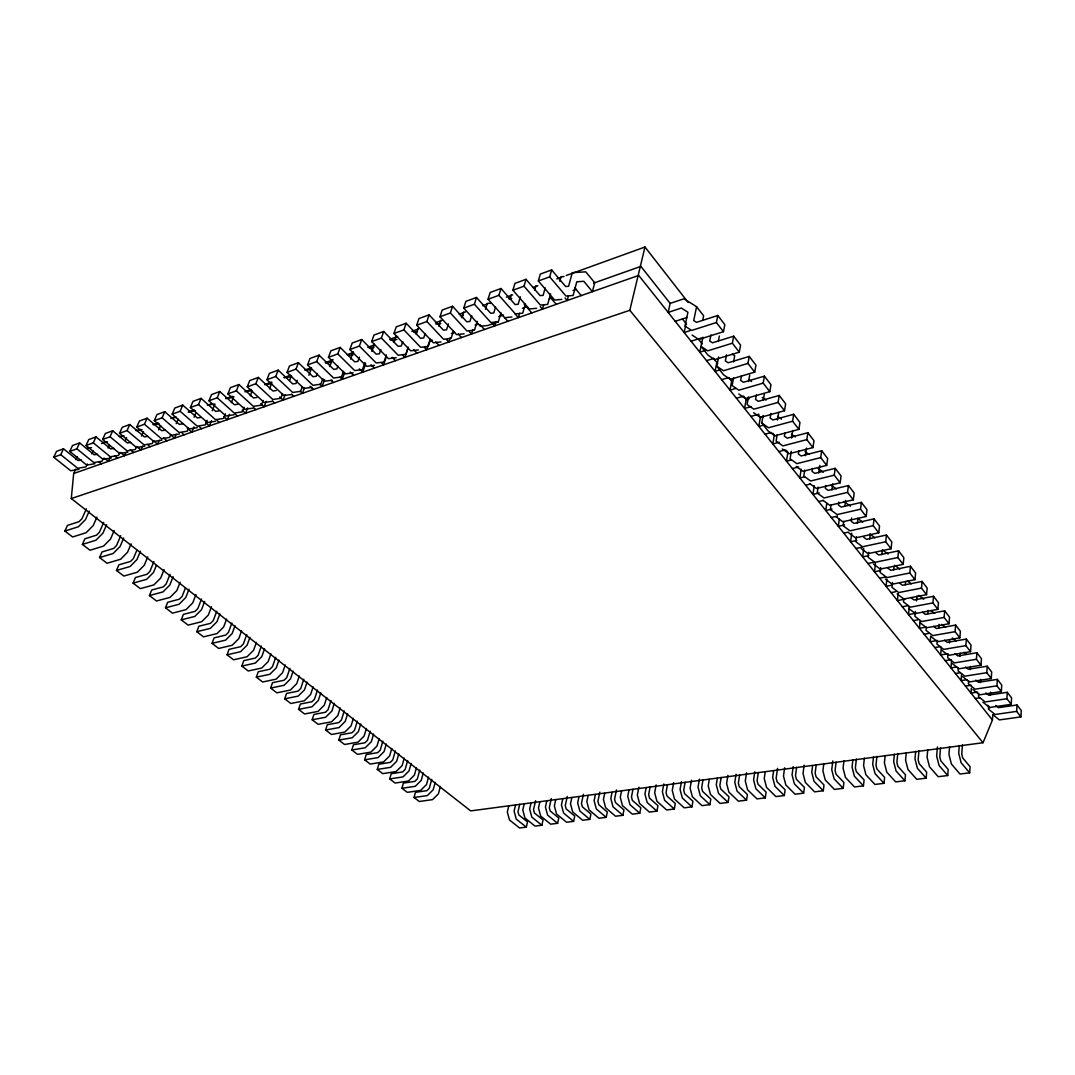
<?xml version="1.0" encoding="UTF-8"?>
<svg xmlns="http://www.w3.org/2000/svg" width="1075" height="1075" viewBox="0 0 1075 1075"><rect width="100%" height="100%" fill="white"/><g stroke="black" fill="none" stroke-linecap="round" stroke-linejoin="round"><path stroke-width="1.5" d="M992.709 714.566L999.401 719.914L1020.914 716.891L1021.25 710.494L1017.017 704.985L998.46 707.673L995.665 705.482M1020.914 716.891L1016.668 711.395L1017.017 704.985M982.886 702.163L989.591 707.484L1011.226 704.34L1011.588 697.903L1007.275 692.3L988.597 695.108L985.815 692.918M1011.226 704.34L1006.899 698.737L1007.275 692.3M972.862 689.518L979.58 694.826L1001.349 691.548L1001.739 685.084L997.345 679.373L978.559 682.289L975.764 680.112M1001.349 691.548L996.942 685.837L997.345 679.373M990.371 695.31L990.586 692.152M962.663 676.632L969.395 681.926L991.284 678.513L991.701 672.023L987.226 666.191L968.333 669.241L965.525 667.051M75.747 469.023L73.678 473.524L71.286 498.558L470.689 810.899L983.034 742.731L992.427 720.008L992.736 715.103M988.61 705.979L988.409 709.137L995.114 714.472L1016.668 711.395M991.284 678.513L986.783 672.695L987.226 666.191M978.72 693.456L978.492 696.627L985.211 701.948L1006.899 698.737M952.262 663.503L958.994 668.784L981.018 665.21L981.462 658.706L976.893 652.753L957.892 655.925L955.084 653.748M980.427 682.598L980.642 679.413M981.018 665.21L976.436 659.284L976.893 652.753M949.548 746.843L948.956 754.448L951.375 763.962L959.975 774.027L969.663 772.844L970.093 766.717L962.757 757.996L961.749 754.059L962.434 744.921M970.295 669.644L970.523 666.446M971.37 688.148L971.021 693.093L977.645 692.085M941.646 650.106L948.405 655.374L970.55 651.665L971.034 645.121L966.371 639.061L947.263 642.353L944.455 640.189M968.629 680.69L968.4 683.875L975.119 689.183L996.942 685.837M961.587 673.985L961.09 680.609L966.922 679.696M970.55 651.665L965.874 645.618L966.371 639.061M959.263 745.539L958.685 753.172L961.117 762.726L969.663 772.844M930.843 636.454L937.602 641.694L959.881 637.838L960.392 631.267L955.635 625.086L936.419 628.512L933.597 626.362M958.363 667.683L958.107 670.881L964.839 676.175L986.783 672.695M959.962 656.435L960.203 653.237M927.738 749.745L927.08 757.297L929.485 766.744L938.193 776.701L947.733 775.532L948.204 769.458L940.773 760.818L939.778 756.907L940.517 747.851M951.509 661.232L950.972 667.898L956.844 666.943M959.881 637.838L955.111 631.67L955.635 625.086M919.81 622.532L926.583 627.76L948.983 623.742L949.534 617.131L944.683 610.828L925.347 614.389L922.525 612.253M947.881 654.433L947.613 657.645L954.358 662.912L976.436 659.284M949.427 642.971L949.682 639.759M937.427 746.95L936.661 756.048L939.066 765.521L947.733 775.532M941.23 648.252L940.665 654.944L948.043 653.707M948.983 623.742L944.119 617.44L944.683 610.828M908.563 608.343L915.336 613.529L937.87 609.35L938.462 602.726L933.517 596.289L914.059 599.998L911.237 597.861M937.198 640.915L936.916 644.14L943.675 649.394L965.874 645.618M938.824 627.625L939.107 624.4M906.279 752.608L905.567 760.106L907.958 769.458L916.76 779.321L926.153 778.166L926.663 772.146L919.152 763.599L918.157 759.716L918.977 750.713M930.654 636.145L930.157 641.735L937.575 640.445M927.873 613.623L928.168 610.385M915.685 751.344L914.986 758.869L917.392 768.276L926.153 778.166M937.87 609.35L932.912 602.927L933.517 596.289M897.087 593.857L903.86 599.017L926.543 594.663L927.161 588.012L922.108 581.441L902.543 585.297L899.721 583.174M926.314 627.128L926.018 630.367L932.777 635.594L955.111 631.67M885.168 755.416L884.402 762.86L886.781 772.146L895.677 781.901L904.908 780.772L905.473 774.779L897.88 766.327L896.886 762.484L897.773 753.548M920.119 621.256L919.447 628.284L925.414 627.209M916.545 600.965L917.029 596.074M926.543 594.663L921.477 588.106L922.108 581.441M885.37 579.062L892.156 584.209L914.959 579.68L915.618 572.988L910.471 566.283L890.785 570.301L887.963 568.191M915.363 611.447L914.892 616.324L921.665 621.538L944.119 617.44M894.413 754.18L893.674 761.651L896.053 770.977L904.908 780.772M909.235 607.509L908.536 614.564L916.034 613.167M914.959 579.68L909.799 572.988L910.471 566.283M864.394 758.184L863.574 765.575L865.939 774.793L874.929 784.441L884.013 783.326L884.618 777.386L876.945 769.015L875.964 765.198L876.904 756.33M903.873 598.735L903.538 602L910.323 607.173L932.912 602.927M905.311 584.76L905.647 581.494M898.149 593.494L897.41 600.576L904.948 599.138M873.424 563.972L880.21 569.078L903.148 564.375L903.847 557.656L898.579 550.817L878.786 554.982L875.964 552.886M903.148 564.375L897.867 557.549L898.579 550.817M873.491 756.961L872.698 764.392L875.063 773.624L884.013 783.326M893.688 569.884L894.051 566.606M892.492 582.462L891.968 587.38L898.74 592.54L921.477 588.106M843.942 760.898L843.082 768.249L845.434 777.386L854.491 786.954L863.44 785.852L864.098 779.953L856.345 771.662L855.364 767.873L856.372 759.058M886.835 579.197L886.069 586.318L892.129 585.109M861.223 548.572L868.009 553.638L891.081 548.747L891.82 542.015L886.445 535.014L866.531 539.354L863.709 537.272M891.081 548.747L885.692 541.773L886.445 535.014M881.836 554.713L882.387 549.755M880.707 567.533L880.143 572.464L886.929 577.584L909.799 572.988M852.905 759.716L852.058 767.08L854.41 776.244L863.44 785.852M875.467 563.192L874.486 571.766L880.586 570.516M848.766 532.851L855.552 537.876L878.759 532.797L879.538 526.024L874.042 518.876L854.02 523.391L851.198 521.321L851.615 517.989M869.715 539.22L870.307 534.248M868.667 552.281L868.089 557.24L874.875 562.332L897.867 557.549M878.759 532.797L873.249 525.662L874.042 518.876M823.813 763.586L822.899 770.882L825.237 779.939L834.388 789.413L843.203 788.338L843.888 782.466L836.068 774.255L835.087 770.506L836.108 762.175M836.041 516.779L842.827 521.778L866.168 516.484L866.988 509.684L861.384 502.388L841.241 507.078L838.406 505.022L838.809 502.052M863.709 548.317L862.674 556.917L868.815 555.627M866.168 516.484L860.538 509.201L861.384 502.388M832.816 760.939L831.741 769.727L834.093 778.824L843.203 788.338M804.14 765.185L803.038 773.462L805.377 782.466L814.595 791.832L823.262 790.77L823.988 784.952L816.1 776.822L815.132 773.1L816.207 764.822M857.353 523.391L857.971 518.405M856.385 536.721L855.767 541.692L862.567 546.745L885.692 541.773M851.709 533.133L850.621 541.773L856.788 540.429M823.033 500.372L829.819 505.317L853.295 499.821L854.168 493.008L848.444 485.537L828.18 490.415L825.358 488.386L825.775 485.403M844.843 506.298L845.622 500.372M843.781 521.375L843.203 525.823L849.989 530.835L873.249 525.662M853.295 499.821L847.543 492.377L848.444 485.537M812.606 765.682L811.746 772.334L814.071 781.35L823.262 790.77M839.279 519.091L838.325 526.32L844.533 524.923M784.642 767.792L783.487 776.016L785.812 784.938L795.11 794.223L803.643 793.175L804.409 787.397L796.454 779.348L795.487 775.653L796.602 767.429M809.757 483.602L816.543 488.507L840.153 482.796L841.067 475.943L835.208 468.324L814.837 473.376L812.001 471.374L812.445 468.377M793.189 766.65L792.06 774.9L794.385 783.85L803.643 793.175M831.942 489.797L832.762 483.831M840.153 482.796L834.267 475.177L835.208 468.324M830.962 505.143L830.357 509.604L837.143 514.576L860.538 509.201M765.198 771.984L764.244 778.528L766.542 787.384L775.908 796.575L784.32 795.54L785.113 789.803L777.104 781.834L776.15 778.166L777.548 768.356M826.769 503.275L825.775 510.531L832.01 509.08M796.185 466.469L802.958 471.32L826.702 465.381L827.669 458.514L821.676 450.721L801.184 455.975L798.362 453.986L798.819 450.976M826.702 465.381L820.695 457.601L821.676 450.721M818.774 472.919L819.849 465.448M818.088 487.069L817.228 493.035L824.014 497.967L847.543 492.377M814.218 485.685L812.955 494.419L819.217 492.914M773.61 770.869L772.67 777.427L774.981 786.309L784.32 795.54M782.304 448.947L789.077 453.757L812.955 447.576L813.977 440.683L807.849 432.714L787.236 438.17L784.414 436.208L784.898 433.185M746.534 772.885L745.284 781.001L747.568 789.776L757.015 798.886L765.293 797.878L766.126 792.168L758.05 784.28L757.096 780.638L758.318 772.522M812.955 447.576L806.814 439.621L807.849 432.714M805.309 455.679L806.425 448.167M804.718 470.124L803.818 476.104L810.604 480.995L834.267 475.177M754.811 771.769L753.588 779.913L755.886 788.728L765.293 797.878M801.184 469.197L799.854 477.958L804.584 476.789M727.909 775.371L726.606 783.433L728.89 792.141L738.391 801.171L746.547 800.176L747.421 794.506L739.277 786.685L738.337 783.07L739.6 775.008M763.062 415.461L761.772 423.026L768.114 431.035L774.873 435.792L798.9 429.368L799.961 422.448L793.699 414.292L772.965 419.962L770.157 418.027L770.923 413.485M787.868 452.347L786.483 461.148L791.24 459.939M791.536 438.049L792.718 430.524M791.294 451.285L790.112 458.81L796.884 463.648L820.695 457.601M709.298 779.415L708.223 785.825L710.494 794.479L720.048 803.415L728.084 802.434L728.984 796.803L720.801 789.05L719.86 785.476L721.164 777.467M736.066 774.282L734.789 782.358L737.074 791.106L746.547 800.176M798.9 429.368L792.598 421.225L793.699 414.292M753.602 412.719L760.348 417.409L784.508 410.731L785.637 403.783L779.214 395.439L758.372 401.338L755.564 399.43L756.37 394.874M777.467 420.029L778.703 412.477M777.091 435.079L776.11 441.113L782.869 445.897L806.814 439.621M691.494 780.235L690.11 788.19L692.367 796.777L701.988 805.632L709.903 804.664L710.83 799.074L702.593 791.388L701.652 787.841L703.01 779.886M784.508 410.731L778.072 402.399L779.214 395.439M717.334 778.354L716.272 784.777L718.557 793.457L728.084 802.434M774.269 435.147L772.817 443.975L779.187 442.295M738.767 393.974L745.486 398.597L769.781 391.663L770.963 384.702L764.406 376.156L743.443 382.283L740.635 380.402L741.481 375.833M673.689 782.613L672.251 790.515L674.509 799.034L684.184 807.809L691.978 806.855L692.945 801.305L684.654 793.699L683.727 790.165L685.124 782.264M758.238 414.856L760.321 417.49L758.856 426.426L763.653 425.109M763.331 400.075L764.379 394.014M699.408 779.173L698.038 787.155L700.309 795.769L709.903 804.664M769.781 391.663L763.196 383.13L764.406 376.156M681.483 781.565L680.072 789.493L682.329 798.04L691.978 806.855M718.557 357.048L716.77 366.212L723.569 374.799L730.274 379.354L754.704 372.152L755.953 365.151L749.235 356.416L728.151 362.786L725.356 360.918L726.525 354.817M748.617 381.222L749.705 375.135M656.14 784.952L654.675 792.812L656.906 801.265L666.634 809.959L674.321 809.018L675.315 803.495L666.984 795.97L666.057 792.463L667.494 784.602M748.469 396.93L747.112 404.523L753.857 409.185L778.072 402.399M754.704 372.152L747.958 363.417L749.235 356.416M663.826 783.93L662.375 791.805L664.619 800.284L674.321 809.018M733.54 377.97L732.115 385.589L738.834 390.185L763.196 383.13M733.701 336.193L732.371 343.207L707.74 350.84L701.061 346.378L708.022 355.167L714.714 359.655L739.277 352.157L740.581 345.142L733.701 336.193L712.497 342.804L709.715 340.99L710.951 334.863M638.859 787.263L637.341 795.07L639.571 803.455L649.354 812.082L656.933 811.155L657.94 805.672L649.569 798.201L648.642 794.721L650.12 786.913M733.553 361.912L734.709 355.812L732.169 354.145M731.645 381.208L729.979 390.131L735.73 388.451M621.511 791.093L620.275 797.287L622.479 805.618L632.315 814.165L639.773 813.251L640.821 807.809L632.396 800.405L631.482 796.951L633 789.198M646.129 787.814L644.933 794.076L647.163 802.501L656.933 811.155M716.797 362.423L715.05 371.359L720.828 369.625M692.098 335.064L698.763 339.485L723.462 331.691L724.832 324.65L717.791 315.486L696.479 322.366L693.697 320.565L696.6 306.738L683.969 298.783L670.155 303.392L668.153 312.422L681.375 308.041L687.919 312.247L684.977 326.074L691.628 330.442L716.38 322.527L717.791 315.486M628.982 790.098L627.746 796.32L629.977 804.678L639.773 813.251M718.449 340.641L719.35 336.045M604.701 793.323L603.438 799.491L605.642 807.755L615.518 816.221L622.868 815.32L623.943 809.905L615.478 802.568L614.577 799.142L616.432 789.91M702.942 337.187L699.771 352.17L705.59 350.356M588.146 795.527L586.843 801.654L589.046 809.865L598.95 818.25L606.206 817.363L607.308 811.988L598.802 804.718L597.902 801.305L599.81 792.127M612.065 792.342L610.815 798.523L613.019 806.828L622.868 815.32M702.687 320.404L703.628 315.808L696.6 306.738M595.402 794.559L594.112 800.7L596.316 808.938L606.206 817.363M566.216 275.509L644.973 247.022L629.816 310.285L983.034 742.731M571.819 797.69L570.489 803.777L572.679 811.934L582.623 820.252L589.785 819.378L590.901 814.03L582.368 806.828L581.468 803.442L583.416 794.317M686.065 323.521L684.143 332.524L689.989 330.643M555.721 799.84L554.364 805.887L556.541 813.977L566.538 822.227L573.593 821.367L574.735 816.046L566.162 808.911L565.262 805.551L567.251 796.481M578.968 796.75L577.665 802.85L579.842 811.02L589.785 819.378M562.776 798.9L561.432 804.96L563.609 813.076L573.593 821.367M539.838 801.95L538.468 807.957L540.631 815.992L550.655 824.176L557.616 823.316L558.785 818.035L550.185 810.953L549.285 807.621L551.314 798.618M546.799 801.023L545.428 807.043L547.605 815.105L557.616 823.316M524.183 804.019L522.786 809.999L524.936 817.981L535.001 826.084L541.867 825.251L543.05 819.997L534.423 812.982L533.536 809.677L535.605 800.714M531.05 803.119L529.653 809.099L531.816 817.108L541.867 825.251M508.757 806.075L507.319 812.015L509.469 819.943L519.561 827.978L526.333 827.145L527.543 821.932L518.876 814.971L517.989 811.692L519.749 804.275M515.516 805.175L514.105 811.128L516.242 819.083L526.333 827.145M568.379 296.068L567.183 300.516L565.02 297.963M440.401 786.43L438.425 793.807L432.567 799.625L419.277 801.493L414.023 797.489L415.461 792.315L426.896 790.663L429.315 788.244L431.72 779.402M435.2 782.345L433.198 789.749L427.326 795.581L414.023 797.489M428.522 777.131L426.506 784.535L420.607 790.407L407.291 792.342L401.956 788.271L403.421 783.084L414.883 781.364L417.328 778.932L419.787 770.063M423.241 772.992L421.198 780.423L415.286 786.309L401.956 788.271M559.806 281.26L561.043 276.718L564.053 276.53M550.588 293.865L547.659 304.427L540.376 305.072L524.036 286.192L526.024 279.312L540.08 295.625L543.103 295.383L545.213 287.858M543.735 304.749L542.499 309.17L540.322 306.657M416.468 767.698L414.399 775.129L408.46 781.041L395.116 783.057L389.714 778.932L391.206 773.718L402.682 771.931L405.141 769.485L407.667 760.576M411.107 763.505L409.011 770.95L403.058 776.889L389.714 778.932M549.701 276.853L551.65 269.933L565.611 286.514L568.594 286.299L572.29 272.66L585.754 271.841L594.73 282.725L592.406 291.661L583.806 281.301L576.791 281.784L573.136 295.45L565.961 296.042L549.701 276.853L538.333 280.978L554.633 300.033L561.862 299.428M534.624 290.317L535.914 285.816M538.333 280.978L540.308 274.085L551.65 269.933M404.24 758.117L402.117 765.588L396.124 771.541L382.767 773.637L377.271 769.445L378.803 764.218L390.306 762.363L392.778 759.891L395.358 750.955M398.785 753.857L396.648 761.342L390.642 767.322L377.271 769.445M525.312 304.212L522.732 313.188L515.368 313.887L498.934 295.316L500.99 288.49L515.113 304.534L518.163 304.279L520.34 296.808M391.811 748.402L389.634 755.9L383.614 761.906L370.23 764.07L364.653 759.81L366.226 754.569L377.742 752.648L380.241 750.148L382.875 741.172M519.615 313.255L518.352 317.636L515.059 313.927M386.288 744.075L384.084 751.586L378.037 757.606L364.653 759.81M379.206 738.525L376.976 746.05L370.902 752.11L357.505 754.354L351.834 750.027L353.447 744.76L364.976 742.771L367.489 740.272L370.203 731.255M510.007 299.186L511.337 294.711M536.613 308.31L529.303 308.968L512.923 290.223L514.938 283.383L526.024 279.312M495.562 307.033L493.774 312.973L490.684 313.255L476.494 297.466L465.892 301.349L463.755 308.108L480.31 326.262L487.781 325.497L498.343 321.774L500.99 312.852M496.005 321.573L494.702 325.927L492.498 323.494M373.589 734.144L371.345 741.683L365.245 747.757L351.834 750.027M366.4 728.514L364.116 736.066L358.002 742.167L344.578 744.491L338.827 740.111L340.479 734.816L352.022 732.76L354.562 730.221L357.33 721.177M485.47 309.345L487.284 303.419L490.388 303.163M360.703 724.053L358.392 731.618L352.251 737.746L338.827 740.111M507.884 321.304L488.063 299.267L490.146 292.467L500.99 288.49M472.879 329.716L471.549 334.043L469.345 331.637M353.393 718.328L351.055 725.921L344.887 732.062L331.449 734.48L325.618 730.019L327.297 724.711L338.867 722.575L341.42 720.035L344.255 710.951M477.206 321.317L474.478 330.173L466.967 330.966L450.385 312.973L452.535 306.254L466.792 321.788L469.909 321.479L471.737 315.593M347.601 713.813L345.236 721.406L339.055 727.573L325.618 730.019M463.755 308.108L474.384 304.238L476.494 297.466M340.184 707.995L337.792 715.614L331.584 721.809L318.119 724.308L312.193 719.78L313.913 714.445L325.497 712.241L328.077 709.675L330.979 700.551M461.887 317.824L463.742 311.952M334.298 703.399L331.893 711.018L325.658 717.253L312.193 719.78M450.237 337.698L448.88 341.984L446.662 339.633M453.448 331.06L451.124 338.383L443.545 339.23L426.896 321.519L429.1 314.841L443.411 330.132L446.555 329.81L448.423 323.951M326.76 697.5L324.314 705.146L318.052 711.395L304.588 713.975L298.568 709.379L300.328 704.031L311.925 701.747L314.518 699.153L317.488 690.002M464.145 333.814L456.593 334.621L439.984 316.749L442.161 310.057L452.535 306.254M438.802 326.128L440.696 320.283M320.793 692.824L318.321 700.483L312.046 706.759L298.568 709.379M428.992 342.67L426.667 349.778L424.45 347.453M430.632 339.149L428.267 346.432L420.621 347.306L403.904 329.877L406.162 323.239L420.513 338.303L423.698 337.967L425.122 333.599M313.134 686.831L310.621 694.504L304.319 700.806L290.841 703.48L284.714 698.817L286.528 693.442L298.124 691.077L300.745 688.47L303.795 679.279M307.074 682.087L304.534 689.774L298.205 696.103L284.714 698.817M408.298 347.077L405.88 354.307L398.167 355.234L381.41 338.061L383.708 331.476L398.113 346.311L401.311 345.948L402.776 341.622M407.748 348.932L404.912 357.397L402.682 355.113M299.293 676L296.713 683.7L290.358 690.056L276.866 692.824L270.645 688.081L272.499 682.692L284.109 680.233L286.743 677.599L289.874 668.381M441.005 341.944L433.4 342.804L416.724 325.214L418.941 318.563L429.1 314.841M416.2 334.258L418.135 328.453M293.126 671.176L290.519 678.889L284.149 685.272L270.645 688.081M394.068 342.213L396.03 336.448M285.224 664.995L282.577 672.722L276.181 679.131L262.663 681.993L256.347 677.169L258.242 671.754L269.879 669.228L272.526 666.567L275.724 657.322M386.422 354.844L383.95 362.02L376.196 362.987L359.386 346.069L361.724 339.525L376.156 354.145L379.381 353.769L380.873 349.469M418.363 349.926L410.677 350.813L393.947 333.492L396.218 326.881L406.162 323.239M386.476 356.47L383.587 364.882L381.356 362.624M278.949 660.09L276.288 667.83L269.865 674.267L256.347 677.169M270.913 653.802L268.212 661.555L261.762 668.018L248.244 670.988L241.821 666.083L243.77 660.655L255.407 658.034L258.081 655.36L261.359 646.062M264.558 648.816L261.816 656.583L255.353 663.073L241.821 666.083M365.621 363.847L362.692 372.205L359.332 368.859M371.883 351.431L374.396 344.282M396.178 357.72L388.438 358.66L371.668 341.608L373.979 335.037L383.708 331.476M364.989 362.45L362.477 369.585L354.669 370.579L337.819 353.917L328.466 357.317L345.33 373.872L353.164 372.864M359.426 357.155L357.908 361.428L354.669 361.818L340.184 347.413L330.858 350.84L328.466 357.317M256.387 642.433L253.619 650.214L247.116 656.731L233.584 659.795L227.053 654.809L229.042 649.367L240.692 646.653L243.38 643.952L246.739 634.626M344.685 372.474L342.213 379.381L339.955 377.191M249.911 637.367L247.116 645.161L240.585 651.705L227.053 654.809M350.638 359.063L353.178 351.968M374.449 365.366L366.669 366.347L349.845 349.536L352.197 343.019L361.724 339.525M343.476 371.318L341.433 376.989L333.572 378.01L316.695 361.603L307.531 364.936L324.422 381.235L332.309 380.201M241.606 630.864L238.771 638.684L232.213 645.255L218.682 648.427L212.044 643.361L214.086 637.892L225.737 635.083L228.451 632.369L231.891 623.003M337.899 366.091L336.878 368.927L333.613 369.33L319.1 355.153L309.963 358.499L307.531 364.936M329.823 366.535L332.403 359.48M235.035 625.717L232.16 633.551L225.589 640.136L212.044 643.361M337.819 353.917L340.184 347.413M322.89 378.615L320.82 384.245L312.906 385.307L296.001 369.128L287.025 372.393L303.943 388.465L311.871 387.39M324.637 379.556L322.124 386.436L319.866 384.259M317.3 373.468L316.252 376.277L312.973 376.693L298.433 362.718L289.484 365.997L287.025 372.393M226.583 619.106L223.681 626.953L217.069 633.578L203.524 636.857L196.779 631.71L198.875 626.228L210.525 623.325L213.267 620.584L216.801 611.191M316.695 361.603L319.1 355.153M302.371 386.637L300.61 391.354L292.655 392.456L275.711 376.505L266.922 379.703L283.867 395.546L291.836 394.444M308.888 375.269L311.508 368.255M219.905 613.879L216.962 621.726L210.337 628.391L196.779 631.71M304.467 387.873L302.424 393.329L300.167 391.206M211.466 606.77L208.335 615.034L201.67 621.713L188.125 625.112L181.258 619.872L183.408 614.362L195.059 611.366L197.827 608.598L201.522 598.977M297.238 380.348L296.042 383.479L292.749 383.923L278.197 370.136L269.408 373.361L266.922 379.703M285.171 394.686L283.101 400.115L279.715 396.957M296.001 369.128L298.433 362.718M282.591 393.638L280.79 398.328L272.795 399.457L255.837 383.735L247.223 386.866L264.181 402.493L272.19 401.351M204.667 601.449L201.495 609.727L194.817 616.432L181.258 619.872M289.672 380.348L291.473 375.645M195.932 594.609L192.734 602.9L186.015 609.646L172.457 613.153L165.483 607.832L167.673 602.296L179.337 599.205L182.118 596.41L185.37 588.133M269.462 388.948L271.881 382.727M275.711 376.505L278.197 370.136M266.237 401.365L264.141 406.753L260.755 403.636M189.025 589.194L185.773 597.498L179.041 604.271L165.483 607.832M263.173 400.518L261.359 405.167L253.337 406.323L236.352 390.816L227.9 393.893L244.885 409.293L252.934 408.137M180.143 582.247L176.851 590.565L170.078 597.378L156.533 600.992L149.425 595.577L151.683 590.027L163.346 586.843L166.141 584.021L170.025 574.332M250.22 395.842L252.061 391.206M255.837 383.735L258.349 377.406L272.916 390.991L276.235 390.547M247.653 407.922L245.543 413.284L242.144 410.207M173.102 576.737L169.783 585.082L162.983 591.908L149.425 595.577M244.146 407.25L242.305 411.873L234.242 413.055L217.258 397.763L208.967 400.787L225.952 415.971L234.028 414.775M247.223 386.866L249.736 380.563L258.349 377.406M229.418 414.359L227.282 419.68L223.882 416.643M225.468 413.862L223.613 418.444L215.511 419.653L198.512 404.576L190.396 407.532L207.394 422.529L215.497 421.306M231.353 402.614L233.826 396.473M164.072 569.669L160.699 578.028L153.873 584.894L140.328 588.63L133.098 583.12L135.41 577.557L147.073 574.252L149.895 571.403L153.873 561.688M236.352 390.816L238.892 384.541L253.485 397.938L256.817 397.468M227.9 393.893L230.453 387.632L238.892 384.541M156.345 565.463L153.51 572.438L146.657 579.331L133.098 583.12M217.258 397.763L219.811 391.528L234.417 404.738L237.763 404.267M212.218 410.771L214.718 404.684M211.52 420.674L209.37 425.955L205.97 422.972M147.732 556.877L144.265 565.262L137.385 572.182L123.84 576.052L116.49 570.449L118.855 564.859L130.518 561.446L133.367 558.583L136.861 550.212M207.139 420.338L205.271 424.907L197.155 426.143L180.143 411.268L172.175 414.171L189.173 428.952L197.303 427.702M208.967 400.787L211.533 394.565L219.811 391.528M140.449 551.179L136.955 559.564L130.048 566.525L116.49 570.449M193.957 426.882L191.767 432.123L187.238 428.186M188.528 428.213L187.265 431.236L179.122 432.499L162.123 417.826L154.289 420.661L171.301 435.254L179.458 433.991M198.512 404.576L201.106 398.382L215.712 411.416L219.072 410.932M194.051 417.275L195.946 412.733M176.152 434.273L174.499 438.183L171.1 435.268M131.096 543.856L127.549 552.268L120.615 559.255L107.057 563.26L99.585 557.549L102.017 551.945L113.668 548.425L116.543 545.522L120.723 535.726M190.396 407.532L192.989 401.365L201.106 398.382M180.143 411.268L182.75 405.114L197.37 417.96L200.743 417.463M170.885 434.448L169.608 437.458L161.438 438.734L144.426 424.249L136.753 427.044L153.765 441.449L161.935 440.145M176.219 423.657L178.127 419.143M123.679 538.051L120.104 546.476L113.13 553.491L99.585 557.549M159.194 440.253L157.528 444.136L154.128 441.261M172.175 414.171L174.795 408.03L182.75 405.114M158.71 429.919L160.645 425.445M162.123 417.826L164.757 411.712L179.364 424.383L182.75 423.886M114.165 530.607L110.537 539.045L103.536 546.1L89.991 550.225L82.385 544.42L84.871 538.79L96.522 535.162L99.411 532.232L103.697 522.41M153.55 440.575L152.26 443.558L144.077 444.862L127.065 430.564L119.54 433.306L136.538 447.523L144.735 446.206M142.545 446.112L140.865 449.982L137.466 447.133M154.289 420.661L156.937 414.574L164.757 411.712M106.627 524.694L102.945 533.146L95.917 540.228L82.385 544.42M144.426 424.249L147.087 418.188L161.707 430.699L165.093 430.175M136.538 446.582L135.235 449.552L127.038 450.868L110.04 436.773L102.636 439.46L119.634 453.475L127.844 452.145M141.537 436.074L143.472 431.626M136.753 427.044L139.414 420.997L147.087 418.188M125.842 452.642L124.498 455.719L120.615 452.508M96.938 517.115L93.203 525.581L86.148 532.703L72.616 536.976L64.876 531.063L67.429 525.42L79.053 521.657L81.982 518.701L86.376 508.851M127.065 430.564L129.752 424.531L144.359 436.88L147.759 436.356M119.822 452.481L118.519 455.424L110.295 456.768L93.31 442.846L86.04 445.493L103.025 459.334L111.263 457.99M125.318 440.643L126.622 437.686M110.443 456.781L108.414 461.35L104.53 458.192M89.252 511.109L85.489 519.588L78.408 526.737L64.876 531.063M119.54 433.306L122.227 427.299L129.752 424.531M110.04 436.773L112.727 430.779L127.347 442.954L130.747 442.43M103.415 458.286L102.098 461.202L93.861 462.572L76.889 448.826L69.754 451.419L86.726 465.085L94.976 463.715M108.091 448.047L109.408 445.117M102.636 439.46L105.337 433.48L112.727 430.779M93.31 442.846L96.024 436.893L110.631 448.92L114.044 448.382M87.29 463.983L85.973 466.886L77.723 468.27L60.751 454.685L53.75 457.238L70.708 470.743L78.972 469.345M91.818 453.865L93.149 450.949M75.841 459.589L77.172 456.7M86.04 445.493L88.768 439.554L96.024 436.893M76.889 448.826L79.617 442.913L94.21 454.792L97.623 454.241M69.754 451.419L72.495 445.52L79.617 442.913M60.751 454.685L63.506 448.812L78.085 460.543L81.512 459.979M53.75 457.238L56.505 451.379L63.506 448.812M349.845 349.536L359.386 346.069M371.668 341.608L381.41 338.061M393.947 333.492L403.904 329.877M416.724 325.214L426.896 321.519M439.984 316.749L450.385 312.973M488.063 299.267L498.934 295.316M512.923 290.223L524.036 286.192M101.547 443.572L106.264 441.865M120.44 436.732L123.598 435.59M137.775 430.47L140.919 429.328M153.523 424.773L158.253 423.066M170.844 418.498L175.574 416.791M188.179 412.236L194.481 409.951M208.657 404.832L211.802 403.689M225.978 398.57L232.281 396.285M244.885 391.73L251.187 389.446M265.364 384.326L271.652 382.042M284.257 377.486L290.559 375.202M304.736 370.082L311.038 367.798M325.214 362.665L333.089 359.829M347.265 354.696L353.567 352.412M367.744 347.292L374.046 345.008M389.795 339.31L397.669 336.462M411.846 331.342L418.148 329.058M435.469 322.796L441.771 320.511M459.106 314.249L465.408 311.965M482.729 305.703L487.459 303.997M506.352 297.157L512.654 294.873M533.133 287.468L537.863 285.762M556.769 278.922L561.486 277.216M429.288 341.312L432.446 340.184M451.393 333.478L454.55 332.363M475.083 325.093L478.241 323.978M498.76 316.708L503.503 315.029M522.45 308.31L527.193 306.644M549.298 298.81L552.456 297.694M572.988 290.425L576.146 289.296M593.521 283.155L640.888 266.372L669.967 303.163M73.678 473.524L638.725 275.428L992.427 720.008M71.286 498.558L629.816 310.285M675.234 321.317L686.965 317.501M691.064 341.218L701.276 337.993M706.53 360.662L713.787 358.445M747.958 363.417L723.475 370.741L716.77 366.212M721.661 379.677L728.877 377.54M736.442 398.247L743.618 396.191M749.168 398.731L746.171 399.591L744.572 408.473L751.022 406.659M750.901 416.415L758.923 414.184M760.374 417.557L763.358 416.737M792.598 421.225L768.517 427.756L761.772 423.026M765.037 434.192L771.433 432.472M778.864 451.581L785.22 449.928M792.409 468.593L798.725 466.993M805.659 485.242L810.375 484.099M818.626 501.555L823.316 500.439M831.324 517.518L837.546 516.094M843.767 533.16L848.417 532.125M855.955 548.478L862.11 547.148M867.901 563.488L874.029 562.212M879.605 578.202L885.692 576.979M891.081 592.621L895.623 591.734M902.328 606.77L908.348 605.628M913.36 620.638L917.862 619.818M924.191 634.237L928.652 633.444M934.807 647.58L940.719 646.559M945.221 660.668L951.106 659.701M955.447 673.528L959.841 672.816M86.82 448.382L91.483 447.657M965.484 686.132L971.303 685.232M102.904 442.551L107.554 441.838M119.285 436.625L123.921 435.926M975.334 698.508L980.293 697.769M135.947 430.591L142.128 429.678M152.932 424.45L159.087 423.55M171.758 417.973L176.367 417.302M189.361 411.604L195.489 410.731M207.3 405.114L214.933 404.052M225.575 398.489L233.194 397.468M245.718 391.555L251.792 390.749M264.705 384.689L270.739 383.909M284.055 377.688L291.567 376.747M305.784 370.311L310.769 369.706M325.9 363.041L330.858 362.45M348.058 355.435L352.99 354.871M368.994 347.883L373.885 347.346M390.346 340.17L396.823 339.485M413.741 332.135L416.952 331.812M498.343 321.774L490.899 322.513L474.384 304.238M435.98 324.113L440.763 323.642M504.538 317.716L511.928 316.991M460.261 315.768L463.419 315.472M508.65 298.743L511.754 298.487M749.02 379.784L751.573 381.491M762.202 397.481L766.045 400.075M777.615 416.495L781.471 419.116M791.455 434.246L795.298 436.907M804.987 451.607L808.843 454.295M818.223 468.606L823.369 472.234M831.19 485.242L836.337 488.897M843.875 501.528L850.312 506.15M857.595 518.405L862.741 522.128M869.756 534.033L874.916 537.796M882.978 550.293L888.125 554.068M894.655 565.302L899.802 569.105M907.394 580.97L911.251 583.846M918.614 595.389L923.748 599.245M930.896 610.506L934.753 613.408M941.687 624.373L945.53 627.289M952.275 637.986L956.105 640.915M963.926 652.31L966.492 654.272M98.833 461.699L101.413 463.809M114.797 456.082L117.377 458.205M130.223 449.686L133.623 452.508M147.893 444.808L150.164 446.716M163.588 437.915L166.988 440.817M181.863 432.849L184.134 434.811M199.318 426.708L201.589 428.683M217.096 420.446L219.354 422.462M235.197 414.077L237.468 416.106M253.646 407.573L255.917 409.642M272.459 400.962L274.716 403.044M291.621 394.216L293.878 396.326M310.03 386.261L313.403 389.486M331.073 380.322L333.317 382.498M350.262 372.058L353.635 375.377M370.982 364.748L374.342 368.12M392.133 357.29L395.479 360.716M413.7 349.684L417.046 353.151M435.724 341.917L439.043 345.438M458.205 333.989L461.511 337.563M480.055 324.677L484.449 329.514M524.17 304.185L531.803 312.919M549.755 296.74L556.259 304.346M574.776 287.858L581.239 295.585M682.423 318.939L686.589 324.193M698.011 338.652L702.163 343.906M713.585 358.351L717.737 363.619M729.159 378.064L732.277 382.015M743.698 396.46L746.816 400.411M772.777 433.252L774.86 435.886M786.282 450.344L788.351 452.965M987.75 705.254L989.82 707.887M644.973 247.022L688.215 302.492M716.38 322.527L723.462 331.691M732.371 343.207L739.277 352.157"/></g></svg>
